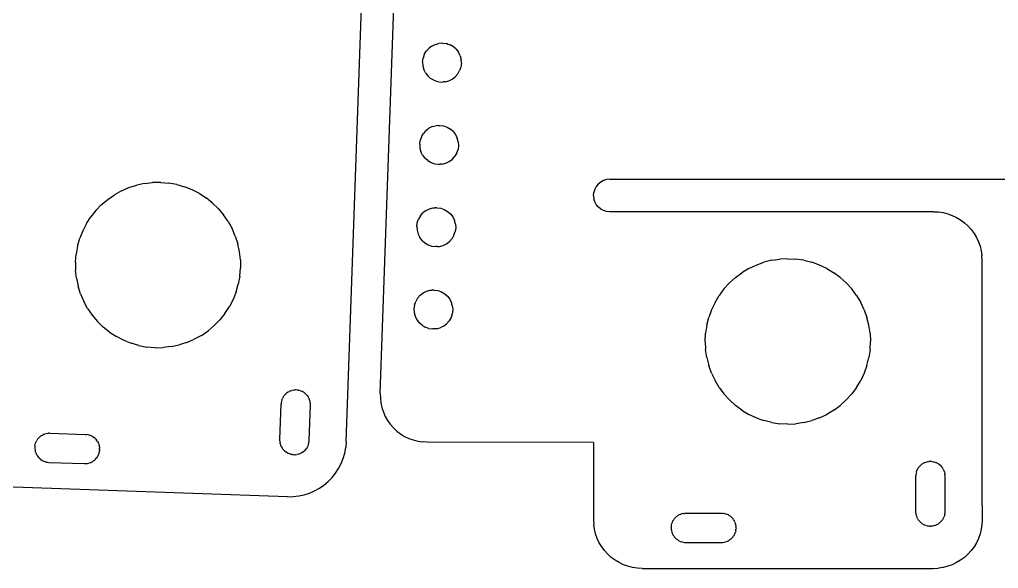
# Model space of a CAD drawing. Extents: x -47 to 67, y -53 to 53.
# Drawn here: x -19.69 to 10.52, y 0.69 to 17.61 of the extents above; entities that cross this region are included whole.
import ezdxf

# ---------------------------------------------------------------- set-up
doc = ezdxf.new("R2010")
doc.units = 0

msp = doc.modelspace()

# ---------------------------------------------------------------- linework, layer by layer
for p, q in [((-9.609, 4.588, 0.022), (-8.56, 34.627, 0.011)), ((-8.556, 6.085, 0.019), (-7.561, 34.592, 0.01)), ((-7.199, 16.538, 0.014), (-7.14, 16.64, 0.014)), ((-7.14, 16.64, 0.014), (-7.062, 16.728, 0.014)), ((-6.968, 16.799, 0.014), (-7.062, 16.728, 0.014)), ((-6.968, 16.799, 0.014), (-6.863, 16.851, 0.014)), ((-6.863, 16.851, 0.014), (-6.749, 16.881, 0.013)), ((-6.632, 16.889, 0.013), (-6.749, 16.881, 0.013)), ((-6.632, 16.889, 0.013), (-6.515, 16.873, 0.013)), ((-6.478, 16.86, 0.013), (-6.515, 16.873, 0.013)), ((-6.478, 16.86, 0.013), (-6.458, 16.854, 0.013)), ((-6.458, 16.854, 0.013), (-6.404, 16.835, 0.013)), ((-6.302, 16.776, 0.013), (-6.404, 16.835, 0.013)), ((-6.214, 16.698, 0.013), (-6.302, 16.776, 0.013)), ((-6.214, 16.698, 0.013), (-6.143, 16.605, 0.013)), ((-7.252, 16.31, 0.014), (-7.237, 16.427, 0.014)), ((-7.199, 16.538, 0.014), (-7.237, 16.427, 0.014)), ((-6.091, 16.499, 0.012), (-6.143, 16.605, 0.013)), ((-6.091, 16.499, 0.012), (-6.061, 16.386, 0.012)), ((-6.053, 16.268, 0.012), (-6.061, 16.386, 0.012)), ((-7.252, 16.31, 0.014), (-7.245, 16.193, 0.014)), ((-7.245, 16.193, 0.014), (-7.215, 16.079, 0.014)), ((-7.163, 15.973, 0.014), (-7.215, 16.079, 0.014)), ((-6.166, 15.939, 0.013), (-6.107, 16.04, 0.013)), ((-6.069, 16.152, 0.013), (-6.107, 16.04, 0.013)), ((-6.053, 16.268, 0.012), (-6.069, 16.152, 0.013)), ((-7.163, 15.973, 0.014), (-7.092, 15.88, 0.014)), ((-7.092, 15.88, 0.014), (-7.003, 15.802, 0.014)), ((-6.902, 15.743, 0.014), (-7.003, 15.802, 0.014)), ((-6.902, 15.743, 0.014), (-6.79, 15.705, 0.014)), ((-6.556, 15.697, 0.014), (-6.443, 15.727, 0.013)), ((-6.443, 15.727, 0.013), (-6.337, 15.779, 0.013)), ((-6.337, 15.779, 0.013), (-6.244, 15.85, 0.013)), ((-6.244, 15.85, 0.013), (-6.166, 15.939, 0.013)), ((-6.79, 15.705, 0.014), (-6.674, 15.689, 0.014)), ((-6.674, 15.689, 0.014), (-6.617, 15.693, 0.014)), ((-6.556, 15.697, 0.014), (-6.617, 15.693, 0.014)), ((-7.151, 14.189, 0.015), (-7.057, 14.261, 0.015)), ((-6.952, 14.313, 0.015), (-7.057, 14.261, 0.015)), ((-6.952, 14.313, 0.015), (-6.838, 14.343, 0.014)), ((-6.777, 14.347, 0.014), (-6.838, 14.343, 0.014)), ((-6.777, 14.347, 0.014), (-6.72, 14.35, 0.014)), ((-6.72, 14.35, 0.014), (-6.604, 14.335, 0.014)), ((-6.604, 14.335, 0.014), (-6.493, 14.297, 0.014)), ((-6.493, 14.297, 0.014), (-6.391, 14.238, 0.014)), ((-6.303, 14.16, 0.014), (-6.391, 14.238, 0.014)), ((-7.287, 13.999, 0.015), (-7.325, 13.888, 0.015)), ((-7.287, 13.999, 0.015), (-7.228, 14.101, 0.015)), ((-7.151, 14.189, 0.015), (-7.228, 14.101, 0.015)), ((-6.303, 14.16, 0.014), (-6.231, 14.066, 0.013)), ((-6.231, 14.066, 0.013), (-6.179, 13.961, 0.013)), ((-6.149, 13.847, 0.013), (-6.179, 13.961, 0.013)), ((-7.341, 13.772, 0.015), (-7.325, 13.888, 0.015)), ((-7.341, 13.772, 0.015), (-7.334, 13.654, 0.015)), ((-7.334, 13.654, 0.015), (-7.303, 13.541, 0.015)), ((-6.195, 13.502, 0.014), (-6.157, 13.613, 0.013)), ((-6.142, 13.73, 0.013), (-6.157, 13.613, 0.013)), ((-6.149, 13.847, 0.013), (-6.142, 13.73, 0.013)), ((-7.252, 13.435, 0.015), (-7.303, 13.541, 0.015)), ((-7.252, 13.435, 0.015), (-7.18, 13.341, 0.015)), ((-7.092, 13.264, 0.015), (-7.18, 13.341, 0.015)), ((-6.426, 13.24, 0.014), (-6.332, 13.312, 0.014)), ((-6.332, 13.312, 0.014), (-6.254, 13.4, 0.014)), ((-6.195, 13.502, 0.014), (-6.254, 13.4, 0.014)), ((-7.092, 13.264, 0.015), (-6.99, 13.205, 0.015)), ((-6.99, 13.205, 0.015), (-6.879, 13.167, 0.015)), ((-6.879, 13.167, 0.015), (-6.762, 13.151, 0.015)), ((-6.762, 13.151, 0.015), (-6.706, 13.155, 0.014)), ((-6.645, 13.158, 0.014), (-6.706, 13.155, 0.014)), ((-6.645, 13.158, 0.014), (-6.531, 13.189, 0.014)), ((-6.531, 13.189, 0.014), (-6.426, 13.24, 0.014)), ((-16.545, 12.334, 0.031), (-16.315, 12.433, 0.03)), ((-16.315, 12.433, 0.03), (-16.077, 12.509, 0.03)), ((-15.832, 12.562, 0.029), (-16.077, 12.509, 0.03)), ((-15.832, 12.562, 0.029), (-15.584, 12.59, 0.029)), ((-15.333, 12.593, 0.029), (-15.584, 12.59, 0.029)), ((-15.333, 12.593, 0.029), (-15.084, 12.572, 0.028)), ((-14.838, 12.527, 0.028), (-15.084, 12.572, 0.028)), ((-14.838, 12.527, 0.028), (-14.597, 12.458, 0.027)), ((-14.365, 12.365, 0.027), (-14.597, 12.458, 0.027)), ((-1.891, 12.467, 0.006), (-1.937, 12.38, 0.006)), ((-1.829, 12.542, 0.006), (-1.891, 12.467, 0.006)), ((-1.753, 12.605, 0.006), (-1.829, 12.542, 0.006)), ((-1.667, 12.651, 0.006), (-1.753, 12.605, 0.006)), ((-1.573, 12.679, 0.006), (-1.667, 12.651, 0.006)), ((-1.475, 12.689, 0.006), (-1.573, 12.679, 0.006)), ((-1.475, 12.689, 0.006), (16.931, 12.689, -0.024)), ((-16.97, 12.071, 0.031), (-16.764, 12.213, 0.031)), ((-16.545, 12.334, 0.031), (-16.764, 12.213, 0.031)), ((-14.143, 12.25, 0.027), (-14.365, 12.365, 0.027)), ((-14.143, 12.25, 0.027), (-13.932, 12.114, 0.026)), ((-13.737, 11.958, 0.026), (-13.932, 12.114, 0.026)), ((-1.975, 12.189, 0.006), (-1.966, 12.286, 0.006)), ((-1.975, 12.189, 0.006), (-1.966, 12.091, 0.006)), ((-1.937, 12.38, 0.006), (-1.966, 12.286, 0.006)), ((-1.937, 11.998, 0.006), (-1.966, 12.091, 0.006)), ((-17.336, 11.73, 0.032), (-17.161, 11.91, 0.032)), ((-17.161, 11.91, 0.032), (-16.97, 12.071, 0.031)), ((-13.557, 11.784, 0.026), (-13.737, 11.958, 0.026)), ((-7.04, 11.774, 0.015), (-6.926, 11.804, 0.015)), ((-6.926, 11.804, 0.015), (-6.866, 11.808, 0.015)), ((-6.809, 11.812, 0.015), (-6.866, 11.808, 0.015)), ((-6.809, 11.812, 0.015), (-6.693, 11.796, 0.015)), ((-6.693, 11.796, 0.015), (-6.581, 11.758, 0.015)), ((-1.891, 11.911, 0.006), (-1.937, 11.998, 0.006)), ((-1.829, 11.835, 0.006), (-1.891, 11.911, 0.006)), ((-1.753, 11.773, 0.006), (-1.829, 11.835, 0.006)), ((-17.628, 11.325, 0.033), (-17.492, 11.535, 0.032)), ((-17.336, 11.73, 0.032), (-17.492, 11.535, 0.032)), ((-13.557, 11.784, 0.026), (-13.396, 11.593, 0.026)), ((-13.254, 11.387, 0.026), (-13.396, 11.593, 0.026)), ((-7.317, 11.563, 0.016), (-7.376, 11.461, 0.016)), ((-7.317, 11.563, 0.016), (-7.239, 11.651, 0.016)), ((-7.146, 11.722, 0.016), (-7.239, 11.651, 0.016)), ((-7.146, 11.722, 0.016), (-7.04, 11.774, 0.015)), ((-6.581, 11.758, 0.015), (-6.479, 11.699, 0.014)), ((-6.479, 11.699, 0.014), (-6.391, 11.621, 0.014)), ((-6.391, 11.621, 0.014), (-6.32, 11.528, 0.014)), ((-6.32, 11.528, 0.014), (-6.268, 11.422, 0.014)), ((-1.667, 11.727, 0.006), (-1.753, 11.773, 0.006)), ((-1.573, 11.699, 0.006), (-1.667, 11.727, 0.006)), ((-1.475, 11.689, 0.006), (-1.573, 11.699, 0.006)), ((8.525, 11.689, -0.011), (-1.475, 11.689, 0.006)), ((8.525, 11.689, -0.011), (8.672, 11.682, -0.011)), ((8.672, 11.682, -0.011), (8.817, 11.66, -0.011)), ((8.817, 11.66, -0.011), (8.96, 11.624, -0.011)), ((8.96, 11.624, -0.011), (9.099, 11.575, -0.012)), ((9.099, 11.575, -0.012), (9.232, 11.512, -0.012)), ((9.232, 11.512, -0.012), (9.358, 11.436, -0.012)), ((-17.628, 11.325, 0.033), (-17.743, 11.102, 0.033)), ((-13.254, 11.387, 0.026), (-13.133, 11.168, 0.025)), ((-7.43, 11.233, 0.016), (-7.414, 11.35, 0.016)), ((-7.43, 11.233, 0.016), (-7.422, 11.116, 0.016)), ((-7.414, 11.35, 0.016), (-7.376, 11.461, 0.016)), ((-6.238, 11.309, 0.014), (-6.268, 11.422, 0.014)), ((-6.23, 11.191, 0.014), (-6.246, 11.075, 0.014)), ((-6.238, 11.309, 0.014), (-6.23, 11.191, 0.014)), ((9.358, 11.436, -0.012), (9.476, 11.348, -0.012)), ((9.476, 11.348, -0.012), (9.585, 11.25, -0.012)), ((9.585, 11.25, -0.012), (9.684, 11.14, -0.012)), ((-17.743, 11.102, 0.033), (-17.835, 10.87, 0.033)), ((-13.034, 10.938, 0.025), (-13.133, 11.168, 0.025)), ((-13.034, 10.938, 0.025), (-12.958, 10.699, 0.025)), ((-7.422, 11.116, 0.016), (-7.392, 11.002, 0.016)), ((-7.392, 11.002, 0.016), (-7.34, 10.896, 0.016)), ((-7.269, 10.803, 0.016), (-7.34, 10.896, 0.016)), ((-6.284, 10.963, 0.014), (-6.343, 10.862, 0.015)), ((-6.284, 10.963, 0.014), (-6.246, 11.075, 0.014)), ((9.684, 11.14, -0.012), (9.772, 11.022, -0.012)), ((9.772, 11.022, -0.012), (9.847, 10.896, -0.013)), ((9.847, 10.896, -0.013), (9.91, 10.763, -0.013)), ((-17.904, 10.629, 0.033), (-17.95, 10.383, 0.033)), ((-17.904, 10.629, 0.033), (-17.835, 10.87, 0.033)), ((-12.905, 10.455, 0.025), (-12.958, 10.699, 0.025)), ((-7.269, 10.803, 0.016), (-7.181, 10.725, 0.016)), ((-7.181, 10.725, 0.016), (-7.079, 10.666, 0.016)), ((-7.079, 10.666, 0.016), (-6.968, 10.628, 0.016)), ((-6.968, 10.628, 0.016), (-6.851, 10.613, 0.015)), ((-6.794, 10.616, 0.015), (-6.851, 10.613, 0.015)), ((-6.794, 10.616, 0.015), (-6.734, 10.62, 0.015)), ((-6.734, 10.62, 0.015), (-6.62, 10.65, 0.015)), ((-6.62, 10.65, 0.015), (-6.514, 10.702, 0.015)), ((-6.514, 10.702, 0.015), (-6.421, 10.773, 0.015)), ((-6.421, 10.773, 0.015), (-6.343, 10.862, 0.015)), ((9.91, 10.763, -0.013), (9.96, 10.624, -0.013)), ((9.96, 10.624, -0.013), (9.996, 10.482, -0.013)), ((-17.971, 10.134, 0.034), (-17.95, 10.383, 0.033)), ((-12.877, 10.206, 0.025), (-12.905, 10.455, 0.025)), ((9.996, 10.482, -0.013), (10.017, 10.336, -0.013)), ((10.025, 10.189, -0.013), (10.017, 10.336, -0.013)), ((-17.971, 10.134, 0.034), (-17.967, 9.883, 0.034)), ((-12.877, 10.206, 0.025), (-12.874, 9.956, 0.025)), ((2.822, 9.938, 0), (3.049, 10.045, 0)), ((3.049, 10.045, 0), (3.284, 10.129, -0.001)), ((3.527, 10.19, -0.001), (3.284, 10.129, -0.001)), ((3.527, 10.19, -0.001), (3.775, 10.227, -0.002)), ((4.025, 10.239, -0.002), (3.775, 10.227, -0.002)), ((4.025, 10.239, -0.002), (4.274, 10.227, -0.003)), ((4.522, 10.19, -0.003), (4.274, 10.227, -0.003)), ((4.522, 10.19, -0.003), (4.765, 10.129, -0.003)), ((5, 10.045, -0.004), (4.765, 10.129, -0.003)), ((5.227, 9.938, -0.004), (5, 10.045, -0.004)), ((10.025, 2.627, -0.01), (10.025, 10.189, -0.013)), ((-17.939, 9.635, 0.034), (-17.967, 9.883, 0.034)), ((-12.895, 9.706, 0.025), (-12.94, 9.46, 0.026)), ((-12.895, 9.706, 0.025), (-12.874, 9.956, 0.025)), ((2.407, 9.66, 0.001), (2.608, 9.809, 0)), ((2.822, 9.938, 0), (2.608, 9.809, 0)), ((5.227, 9.938, -0.004), (5.441, 9.809, -0.004)), ((5.642, 9.66, -0.005), (5.441, 9.809, -0.004)), ((-17.939, 9.635, 0.034), (-17.887, 9.39, 0.034)), ((-17.811, 9.152, 0.034), (-17.887, 9.39, 0.034)), ((-13.009, 9.22, 0.026), (-12.94, 9.46, 0.026)), ((2.053, 9.307, 0.001), (2.221, 9.492, 0.001)), ((2.221, 9.492, 0.001), (2.407, 9.66, 0.001)), ((5.828, 9.492, -0.005), (5.642, 9.66, -0.005)), ((5.828, 9.492, -0.005), (5.996, 9.307, -0.005)), ((-17.811, 9.152, 0.034), (-17.712, 8.922, 0.033)), ((-13.009, 9.22, 0.026), (-13.102, 8.987, 0.026)), ((-7.328, 9.113, 0.017), (-7.406, 9.024, 0.017)), ((-7.328, 9.113, 0.017), (-7.234, 9.184, 0.016)), ((-7.234, 9.184, 0.016), (-7.129, 9.236, 0.016)), ((-7.129, 9.236, 0.016), (-7.015, 9.266, 0.016)), ((-7.015, 9.266, 0.016), (-6.955, 9.27, 0.016)), ((-6.898, 9.273, 0.016), (-6.955, 9.27, 0.016)), ((-6.898, 9.273, 0.016), (-6.781, 9.258, 0.016)), ((-6.781, 9.258, 0.016), (-6.67, 9.22, 0.016)), ((-6.67, 9.22, 0.016), (-6.568, 9.161, 0.015)), ((-6.568, 9.161, 0.015), (-6.48, 9.083, 0.015)), ((-6.48, 9.083, 0.015), (-6.408, 8.989, 0.015)), ((1.776, 8.891, 0.002), (1.904, 9.106, 0.002)), ((2.053, 9.307, 0.001), (1.904, 9.106, 0.002)), ((6.145, 9.106, -0.005), (5.996, 9.307, -0.005)), ((6.145, 9.106, -0.005), (6.273, 8.891, -0.005)), ((-17.591, 8.703, 0.033), (-17.712, 8.922, 0.033)), ((-13.353, 8.555, 0.027), (-13.217, 8.765, 0.026)), ((-13.102, 8.987, 0.026), (-13.217, 8.765, 0.026)), ((-7.503, 8.811, 0.017), (-7.518, 8.695, 0.017)), ((-7.503, 8.811, 0.017), (-7.465, 8.923, 0.017)), ((-7.406, 9.024, 0.017), (-7.465, 8.923, 0.017)), ((-6.408, 8.989, 0.015), (-6.357, 8.884, 0.015)), ((-6.326, 8.77, 0.015), (-6.357, 8.884, 0.015)), ((-6.326, 8.77, 0.015), (-6.319, 8.653, 0.015)), ((1.776, 8.891, 0.002), (1.669, 8.665, 0.002)), ((6.38, 8.665, -0.006), (6.273, 8.891, -0.005)), ((-17.591, 8.703, 0.033), (-17.449, 8.497, 0.033)), ((-17.449, 8.497, 0.033), (-17.287, 8.306, 0.033)), ((-13.353, 8.555, 0.027), (-13.509, 8.359, 0.027)), ((-7.518, 8.695, 0.017), (-7.511, 8.577, 0.017)), ((-7.511, 8.577, 0.017), (-7.481, 8.464, 0.017)), ((-7.481, 8.464, 0.017), (-7.429, 8.358, 0.017)), ((-6.335, 8.536, 0.015), (-6.373, 8.425, 0.015)), ((-6.319, 8.653, 0.015), (-6.335, 8.536, 0.015)), ((1.669, 8.665, 0.002), (1.584, 8.429, 0.002)), ((6.38, 8.665, -0.006), (6.465, 8.429, -0.006)), ((-17.287, 8.306, 0.033), (-17.108, 8.131, 0.033)), ((-13.874, 8.018, 0.028), (-13.683, 8.18, 0.027)), ((-13.683, 8.18, 0.027), (-13.509, 8.359, 0.027)), ((-7.429, 8.358, 0.017), (-7.357, 8.265, 0.017)), ((-7.269, 8.187, 0.017), (-7.357, 8.265, 0.017)), ((-7.269, 8.187, 0.017), (-7.168, 8.128, 0.017)), ((-6.603, 8.164, 0.016), (-6.709, 8.112, 0.016)), ((-6.603, 8.164, 0.016), (-6.509, 8.235, 0.016)), ((-6.432, 8.323, 0.015), (-6.509, 8.235, 0.016)), ((-6.373, 8.425, 0.015), (-6.432, 8.323, 0.015)), ((1.524, 8.186, 0.002), (1.487, 7.939, 0.003)), ((1.524, 8.186, 0.002), (1.584, 8.429, 0.002)), ((6.526, 8.186, -0.006), (6.465, 8.429, -0.006)), ((6.562, 7.939, -0.006), (6.526, 8.186, -0.006)), ((-16.912, 7.975, 0.032), (-17.108, 8.131, 0.033)), ((-16.912, 7.975, 0.032), (-16.702, 7.839, 0.032)), ((-14.08, 7.876, 0.028), (-14.299, 7.755, 0.028)), ((-14.08, 7.876, 0.028), (-13.874, 8.018, 0.028)), ((-7.056, 8.09, 0.016), (-7.168, 8.128, 0.017)), ((-7.056, 8.09, 0.016), (-6.94, 8.074, 0.016)), ((-6.822, 8.082, 0.016), (-6.94, 8.074, 0.016)), ((-6.822, 8.082, 0.016), (-6.709, 8.112, 0.016)), ((1.475, 7.689, 0.003), (1.487, 7.939, 0.003)), ((6.562, 7.939, -0.006), (6.575, 7.689, -0.006)), ((-16.48, 7.724, 0.032), (-16.702, 7.839, 0.032)), ((-16.398, 7.692, 0.032), (-16.48, 7.724, 0.032)), ((-16.398, 7.692, 0.032), (-16.247, 7.632, 0.031)), ((-16.007, 7.563, 0.031), (-16.247, 7.632, 0.031)), ((-16.007, 7.563, 0.031), (-15.761, 7.517, 0.031)), ((-15.012, 7.528, 0.03), (-14.768, 7.58, 0.029)), ((-14.529, 7.656, 0.029), (-14.768, 7.58, 0.029)), ((-14.529, 7.656, 0.029), (-14.299, 7.755, 0.028)), ((1.475, 7.689, 0.003), (1.487, 7.439, 0.003)), ((6.562, 7.439, -0.005), (6.575, 7.689, -0.006)), ((-15.511, 7.496, 0.03), (-15.761, 7.517, 0.031)), ((-15.511, 7.496, 0.03), (-15.261, 7.5, 0.03)), ((-15.012, 7.528, 0.03), (-15.261, 7.5, 0.03)), ((1.524, 7.191, 0.003), (1.487, 7.439, 0.003)), ((6.562, 7.439, -0.005), (6.526, 7.191, -0.005)), ((1.524, 7.191, 0.003), (1.584, 6.949, 0.003)), ((6.465, 6.949, -0.005), (6.526, 7.191, -0.005)), ((1.669, 6.713, 0.003), (1.584, 6.949, 0.003)), ((1.669, 6.713, 0.003), (1.776, 6.487, 0.003)), ((6.38, 6.713, -0.005), (6.273, 6.487, -0.005)), ((6.465, 6.949, -0.005), (6.38, 6.713, -0.005)), ((1.904, 6.272, 0.002), (1.776, 6.487, 0.003)), ((6.145, 6.272, -0.004), (6.273, 6.487, -0.005)), ((-11.508, 6.041, 0.024), (-11.488, 6.062, 0.024)), ((-11.488, 6.062, 0.024), (-11.477, 6.073, 0.024)), ((-11.443, 6.101, 0.024), (-11.477, 6.073, 0.024)), ((-11.407, 6.126, 0.024), (-11.443, 6.101, 0.024)), ((-11.407, 6.126, 0.024), (-11.368, 6.148, 0.024)), ((-11.327, 6.165, 0.024), (-11.368, 6.148, 0.024)), ((-11.327, 6.165, 0.024), (-11.285, 6.179, 0.024)), ((-11.242, 6.188, 0.024), (-11.285, 6.179, 0.024)), ((-11.242, 6.188, 0.024), (-11.198, 6.193, 0.024)), ((-11.154, 6.193, 0.024), (-11.198, 6.193, 0.024)), ((-11.11, 6.19, 0.024), (-11.154, 6.193, 0.024)), ((-11.11, 6.19, 0.024), (-11.067, 6.182, 0.023)), ((-11.024, 6.169, 0.023), (-11.067, 6.182, 0.023)), ((-11.024, 6.169, 0.023), (-10.983, 6.153, 0.023)), ((-10.944, 6.133, 0.023), (-10.983, 6.153, 0.023)), ((-10.907, 6.109, 0.023), (-10.944, 6.133, 0.023)), ((-10.907, 6.109, 0.023), (-10.872, 6.081, 0.023)), ((-10.841, 6.051, 0.023), (-10.872, 6.081, 0.023)), ((-10.841, 6.051, 0.023), (-10.812, 6.017, 0.023)), ((-8.556, 6.085, 0.019), (-8.554, 5.938, 0.019)), ((1.904, 6.272, 0.002), (2.053, 6.071, 0.002)), ((2.053, 6.071, 0.002), (2.221, 5.886, 0.002)), ((5.828, 5.886, -0.004), (5.996, 6.071, -0.004)), ((6.145, 6.272, -0.004), (5.996, 6.071, -0.004)), ((-11.658, 4.66, 0.025), (-11.62, 5.759, 0.024)), ((-11.616, 5.803, 0.024), (-11.62, 5.759, 0.024)), ((-11.608, 5.847, 0.024), (-11.616, 5.803, 0.024)), ((-11.596, 5.889, 0.024), (-11.608, 5.847, 0.024)), ((-11.596, 5.889, 0.024), (-11.579, 5.93, 0.024)), ((-11.559, 5.97, 0.024), (-11.579, 5.93, 0.024)), ((-11.559, 5.97, 0.024), (-11.535, 6.007, 0.024)), ((-11.508, 6.041, 0.024), (-11.535, 6.007, 0.024)), ((-10.812, 6.017, 0.023), (-10.787, 5.98, 0.023)), ((-10.766, 5.942, 0.023), (-10.787, 5.98, 0.023)), ((-10.766, 5.942, 0.023), (-10.748, 5.901, 0.023)), ((-10.735, 5.859, 0.023), (-10.748, 5.901, 0.023)), ((-10.735, 5.859, 0.023), (-10.726, 5.816, 0.023)), ((-10.721, 5.772, 0.023), (-10.726, 5.816, 0.023)), ((-10.721, 5.772, 0.023), (-10.72, 5.728, 0.023)), ((-8.554, 5.938, 0.019), (-8.538, 5.793, 0.019)), ((-8.538, 5.793, 0.019), (-8.507, 5.65, 0.019)), ((2.221, 5.886, 0.002), (2.407, 5.718, 0.002)), ((5.642, 5.718, -0.003), (5.828, 5.886, -0.004)), ((-10.72, 5.728, 0.023), (-10.758, 4.629, 0.023)), ((-8.507, 5.65, 0.019), (-8.462, 5.511, 0.019)), ((-8.462, 5.511, 0.019), (-8.404, 5.378, 0.019)), ((2.608, 5.569, 0.001), (2.407, 5.718, 0.002)), ((2.608, 5.569, 0.001), (2.822, 5.44, 0.001)), ((3.049, 5.333, 0.001), (2.822, 5.44, 0.001)), ((5, 5.333, -0.002), (5.227, 5.44, -0.003)), ((5.441, 5.569, -0.003), (5.227, 5.44, -0.003)), ((5.441, 5.569, -0.003), (5.642, 5.718, -0.003)), ((-8.404, 5.378, 0.019), (-8.333, 5.252, 0.019)), ((-8.333, 5.252, 0.019), (-8.249, 5.134, 0.019)), ((3.132, 5.303, 0.001), (3.049, 5.333, 0.001)), ((3.132, 5.303, 0.001), (3.284, 5.249, 0)), ((3.527, 5.188, 0), (3.284, 5.249, 0)), ((3.527, 5.188, 0), (3.775, 5.151, 0)), ((4.025, 5.139, -0.001), (3.775, 5.151, 0)), ((4.025, 5.139, -0.001), (4.274, 5.151, -0.001)), ((4.522, 5.188, -0.002), (4.274, 5.151, -0.001)), ((4.522, 5.188, -0.002), (4.765, 5.249, -0.002)), ((5, 5.333, -0.002), (4.765, 5.249, -0.002)), ((-18.929, 4.83, 0.037), (-18.887, 4.843, 0.037)), ((-18.843, 4.852, 0.036), (-18.887, 4.843, 0.037)), ((-18.843, 4.852, 0.036), (-18.8, 4.857, 0.036)), ((-18.755, 4.858, 0.036), (-18.8, 4.857, 0.036)), ((-18.755, 4.858, 0.036), (-17.656, 4.819, 0.035)), ((-8.249, 5.134, 0.019), (-8.154, 5.024, 0.019)), ((-8.154, 5.024, 0.019), (-8.048, 4.926, 0.019)), ((-8.048, 4.926, 0.019), (-7.933, 4.838, 0.019)), ((-7.933, 4.838, 0.019), (-7.81, 4.762, 0.019)), ((-19.209, 4.511, 0.037), (-19.197, 4.554, 0.037)), ((-19.197, 4.554, 0.037), (-19.181, 4.595, 0.037)), ((-19.181, 4.595, 0.037), (-19.16, 4.634, 0.037)), ((-19.136, 4.671, 0.037), (-19.16, 4.634, 0.037)), ((-19.136, 4.671, 0.037), (-19.109, 4.706, 0.037)), ((-19.109, 4.706, 0.037), (-19.078, 4.737, 0.037)), ((-19.078, 4.737, 0.037), (-19.044, 4.766, 0.037)), ((-19.008, 4.791, 0.037), (-19.044, 4.766, 0.037)), ((-19.008, 4.791, 0.037), (-18.969, 4.812, 0.037)), ((-18.929, 4.83, 0.037), (-18.969, 4.812, 0.037)), ((-17.656, 4.819, 0.035), (-17.612, 4.816, 0.034)), ((-17.569, 4.808, 0.034), (-17.612, 4.816, 0.034)), ((-17.569, 4.808, 0.034), (-17.526, 4.796, 0.034)), ((-17.485, 4.779, 0.034), (-17.526, 4.796, 0.034)), ((-17.446, 4.759, 0.034), (-17.485, 4.779, 0.034)), ((-17.446, 4.759, 0.034), (-17.409, 4.735, 0.034)), ((-17.374, 4.707, 0.034), (-17.409, 4.735, 0.034)), ((-17.374, 4.707, 0.034), (-17.343, 4.677, 0.034)), ((-17.343, 4.677, 0.034), (-17.314, 4.643, 0.034)), ((-17.289, 4.607, 0.034), (-17.314, 4.643, 0.034)), ((-17.289, 4.607, 0.034), (-17.268, 4.568, 0.034)), ((-17.25, 4.527, 0.034), (-17.268, 4.568, 0.034)), ((-11.657, 4.616, 0.025), (-11.658, 4.66, 0.025)), ((-11.657, 4.616, 0.025), (-11.652, 4.572, 0.025)), ((-11.643, 4.529, 0.025), (-11.652, 4.572, 0.025)), ((-10.77, 4.541, 0.023), (-10.782, 4.499, 0.023)), ((-10.77, 4.541, 0.023), (-10.762, 4.585, 0.023)), ((-10.758, 4.629, 0.023), (-10.762, 4.585, 0.023)), ((-9.609, 4.588, 0.022), (-9.624, 4.417, 0.022)), ((-7.81, 4.762, 0.019), (-7.679, 4.699, 0.018)), ((-7.679, 4.699, 0.018), (-7.542, 4.649, 0.018)), ((-7.542, 4.649, 0.018), (-7.4, 4.613, 0.018)), ((-7.4, 4.613, 0.018), (-7.255, 4.591, 0.018)), ((-7.109, 4.584, 0.018), (-7.255, 4.591, 0.018)), ((-1.975, 4.576, 0.009), (-7.109, 4.584, 0.018)), ((-1.975, 4.576, 0.009), (-1.975, 2.189, 0.01)), ((-19.217, 4.468, 0.037), (-19.221, 4.424, 0.037)), ((-19.221, 4.424, 0.037), (-19.22, 4.38, 0.037)), ((-19.22, 4.38, 0.037), (-19.215, 4.336, 0.037)), ((-19.217, 4.468, 0.037), (-19.209, 4.511, 0.037)), ((-19.215, 4.336, 0.037), (-19.206, 4.293, 0.037)), ((-19.206, 4.293, 0.037), (-19.175, 4.21, 0.037)), ((-17.25, 4.527, 0.034), (-17.237, 4.485, 0.034)), ((-17.234, 4.267, 0.034), (-17.246, 4.224, 0.034)), ((-17.228, 4.442, 0.034), (-17.237, 4.485, 0.034)), ((-17.234, 4.267, 0.034), (-17.226, 4.31, 0.034)), ((-17.228, 4.442, 0.034), (-17.223, 4.398, 0.034)), ((-17.222, 4.354, 0.034), (-17.226, 4.31, 0.034)), ((-17.222, 4.354, 0.034), (-17.223, 4.398, 0.034)), ((-11.643, 4.529, 0.025), (-11.63, 4.487, 0.025)), ((-11.612, 4.446, 0.025), (-11.63, 4.487, 0.025)), ((-11.612, 4.446, 0.025), (-11.591, 4.408, 0.025)), ((-11.566, 4.371, 0.025), (-11.591, 4.408, 0.025)), ((-11.566, 4.371, 0.025), (-11.537, 4.337, 0.025)), ((-11.506, 4.307, 0.025), (-11.537, 4.337, 0.025)), ((-11.506, 4.307, 0.025), (-11.471, 4.279, 0.025)), ((-11.434, 4.255, 0.025), (-11.471, 4.279, 0.025)), ((-11.434, 4.255, 0.025), (-11.395, 4.235, 0.025)), ((-11.354, 4.219, 0.024), (-11.395, 4.235, 0.025)), ((-11.01, 4.24, 0.024), (-11.051, 4.223, 0.024)), ((-11.01, 4.24, 0.024), (-10.971, 4.262, 0.024)), ((-10.935, 4.287, 0.024), (-10.971, 4.262, 0.024)), ((-10.935, 4.287, 0.024), (-10.871, 4.347, 0.024)), ((-10.871, 4.347, 0.024), (-10.843, 4.381, 0.024)), ((-10.819, 4.419, 0.024), (-10.843, 4.381, 0.024)), ((-10.819, 4.419, 0.024), (-10.799, 4.458, 0.024)), ((-10.782, 4.499, 0.023), (-10.799, 4.458, 0.024)), ((-9.702, 4.083, 0.022), (-9.655, 4.248, 0.022)), ((-9.655, 4.248, 0.022), (-9.624, 4.417, 0.022)), ((-19.154, 4.171, 0.037), (-19.175, 4.21, 0.037)), ((-19.154, 4.171, 0.037), (-19.129, 4.135, 0.037)), ((-19.129, 4.135, 0.037), (-19.1, 4.101, 0.037)), ((-19.1, 4.101, 0.037), (-19.069, 4.07, 0.037)), ((-19.034, 4.043, 0.037), (-19.069, 4.07, 0.037)), ((-19.034, 4.043, 0.037), (-18.997, 4.019, 0.037)), ((-18.958, 3.999, 0.037), (-18.997, 4.019, 0.037)), ((-18.958, 3.999, 0.037), (-18.917, 3.982, 0.037)), ((-18.874, 3.97, 0.037), (-18.917, 3.982, 0.037)), ((-18.874, 3.97, 0.037), (-18.831, 3.962, 0.037)), ((-18.831, 3.962, 0.037), (-18.787, 3.958, 0.037)), ((-18.787, 3.958, 0.037), (-17.687, 3.92, 0.035)), ((-17.599, 3.926, 0.035), (-17.556, 3.935, 0.035)), ((-17.514, 3.948, 0.035), (-17.556, 3.935, 0.035)), ((-17.514, 3.948, 0.035), (-17.474, 3.966, 0.034)), ((-17.474, 3.966, 0.034), (-17.435, 3.987, 0.034)), ((-17.399, 4.012, 0.034), (-17.435, 3.987, 0.034)), ((-17.399, 4.012, 0.034), (-17.365, 4.041, 0.034)), ((-17.334, 4.072, 0.034), (-17.365, 4.041, 0.034)), ((-17.334, 4.072, 0.034), (-17.307, 4.107, 0.034)), ((-17.283, 4.144, 0.034), (-17.307, 4.107, 0.034)), ((-17.262, 4.183, 0.034), (-17.283, 4.144, 0.034)), ((-17.262, 4.183, 0.034), (-17.246, 4.224, 0.034)), ((-11.354, 4.219, 0.024), (-11.311, 4.206, 0.024)), ((-11.268, 4.198, 0.024), (-11.311, 4.206, 0.024)), ((-11.268, 4.198, 0.024), (-11.224, 4.195, 0.024)), ((-11.18, 4.195, 0.024), (-11.224, 4.195, 0.024)), ((-11.18, 4.195, 0.024), (-11.136, 4.2, 0.024)), ((-11.093, 4.209, 0.024), (-11.136, 4.2, 0.024)), ((-11.093, 4.209, 0.024), (-11.051, 4.223, 0.024)), ((-9.766, 3.923, 0.022), (-9.702, 4.083, 0.022)), ((8.175, 3.913, -0.007), (8.212, 3.936, -0.007)), ((8.252, 3.955, -0.007), (8.212, 3.936, -0.007)), ((8.252, 3.955, -0.007), (8.294, 3.97, -0.007)), ((8.337, 3.98, -0.007), (8.294, 3.97, -0.007)), ((8.337, 3.98, -0.007), (8.38, 3.987, -0.007)), ((8.425, 3.989, -0.008), (8.38, 3.987, -0.007)), ((8.469, 3.987, -0.008), (8.425, 3.989, -0.008)), ((8.469, 3.987, -0.008), (8.512, 3.98, -0.008)), ((8.555, 3.97, -0.008), (8.512, 3.98, -0.008)), ((8.555, 3.97, -0.008), (8.597, 3.955, -0.008)), ((8.637, 3.936, -0.008), (8.597, 3.955, -0.008)), ((8.675, 3.913, -0.008), (8.637, 3.936, -0.008)), ((-17.687, 3.92, 0.035), (-17.643, 3.921, 0.035)), ((-17.643, 3.921, 0.035), (-17.599, 3.926, 0.035)), ((-10.045, 3.493, 0.023), (-9.938, 3.627, 0.022)), ((-9.938, 3.627, 0.022), (-9.844, 3.771, 0.022)), ((-9.844, 3.771, 0.022), (-9.766, 3.923, 0.022)), ((7.983, 3.627, -0.007), (7.977, 3.583, -0.007)), ((7.994, 3.67, -0.007), (7.983, 3.627, -0.007)), ((7.994, 3.67, -0.007), (8.009, 3.711, -0.007)), ((8.028, 3.751, -0.007), (8.009, 3.711, -0.007)), ((8.028, 3.751, -0.007), (8.05, 3.789, -0.007)), ((8.077, 3.824, -0.007), (8.05, 3.789, -0.007)), ((8.077, 3.824, -0.007), (8.096, 3.846, -0.007)), ((8.096, 3.846, -0.007), (8.106, 3.857, -0.007)), ((8.139, 3.887, -0.007), (8.106, 3.857, -0.007)), ((8.175, 3.913, -0.007), (8.139, 3.887, -0.007)), ((8.675, 3.913, -0.008), (8.71, 3.887, -0.008)), ((8.743, 3.857, -0.008), (8.71, 3.887, -0.008)), ((8.743, 3.857, -0.008), (8.772, 3.824, -0.008)), ((8.772, 3.824, -0.008), (8.799, 3.789, -0.008)), ((8.821, 3.751, -0.008), (8.799, 3.789, -0.008)), ((8.821, 3.751, -0.008), (8.84, 3.711, -0.008)), ((8.855, 3.67, -0.008), (8.84, 3.711, -0.008)), ((8.855, 3.67, -0.008), (8.866, 3.627, -0.008)), ((8.872, 3.583, -0.008), (8.866, 3.627, -0.008)), ((-10.296, 3.259, 0.023), (-10.164, 3.369, 0.023)), ((-10.164, 3.369, 0.023), (-10.045, 3.493, 0.023)), ((7.977, 3.583, -0.007), (7.975, 3.539, -0.007)), ((7.975, 2.439, -0.006), (7.975, 3.539, -0.007)), ((8.872, 3.583, -0.008), (8.875, 3.539, -0.008)), ((8.875, 3.539, -0.008), (8.875, 2.439, -0.008)), ((-11.418, 2.901, 0.025), (-20.164, 3.206, 0.039)), ((-10.745, 3.01, 0.024), (-10.587, 3.078, 0.024)), ((-10.587, 3.078, 0.024), (-10.437, 3.161, 0.023)), ((-10.437, 3.161, 0.023), (-10.296, 3.259, 0.023)), ((-11.418, 2.901, 0.025), (-11.247, 2.903, 0.025)), ((-11.247, 2.903, 0.025), (-11.076, 2.922, 0.024)), ((-11.076, 2.922, 0.024), (-10.908, 2.958, 0.024)), ((-10.908, 2.958, 0.024), (-10.745, 3.01, 0.024)), ((7.977, 2.395, -0.006), (7.975, 2.439, -0.006)), ((8.875, 2.439, -0.008), (8.872, 2.395, -0.008)), ((10.025, 2.627, -0.01), (10.025, 2.189, -0.01)), ((-1.975, 2.189, 0.01), (-1.968, 2.042, 0.01)), ((0.459, 2.111, 0.006), (0.478, 2.151, 0.006)), ((0.5, 2.189, 0.006), (0.478, 2.151, 0.006)), ((0.5, 2.189, 0.006), (0.527, 2.224, 0.006)), ((0.527, 2.224, 0.006), (0.556, 2.257, 0.006)), ((0.556, 2.257, 0.006), (0.589, 2.287, 0.006)), ((0.625, 2.313, 0.006), (0.589, 2.287, 0.006)), ((0.625, 2.313, 0.006), (0.662, 2.336, 0.006)), ((0.702, 2.355, 0.005), (0.662, 2.336, 0.006)), ((0.702, 2.355, 0.005), (0.744, 2.37, 0.005)), ((0.787, 2.38, 0.005), (0.744, 2.37, 0.005)), ((0.787, 2.38, 0.005), (0.83, 2.387, 0.005)), ((0.875, 2.389, 0.005), (0.83, 2.387, 0.005)), ((0.875, 2.389, 0.005), (1.975, 2.389, 0.003)), ((1.975, 2.389, 0.003), (2.019, 2.387, 0.003)), ((2.062, 2.38, 0.003), (2.019, 2.387, 0.003)), ((2.062, 2.38, 0.003), (2.105, 2.37, 0.003)), ((2.147, 2.355, 0.003), (2.105, 2.37, 0.003)), ((2.187, 2.336, 0.003), (2.147, 2.355, 0.003)), ((2.187, 2.336, 0.003), (2.225, 2.313, 0.003)), ((2.26, 2.287, 0.003), (2.225, 2.313, 0.003)), ((2.26, 2.287, 0.003), (2.293, 2.257, 0.003)), ((2.293, 2.257, 0.003), (2.322, 2.224, 0.003)), ((2.349, 2.189, 0.003), (2.322, 2.224, 0.003)), ((2.349, 2.189, 0.003), (2.371, 2.151, 0.003)), ((2.39, 2.111, 0.003), (2.371, 2.151, 0.003)), ((7.977, 2.395, -0.006), (7.983, 2.351, -0.006)), ((7.994, 2.308, -0.006), (7.983, 2.351, -0.006)), ((7.994, 2.308, -0.006), (8.009, 2.267, -0.006)), ((8.028, 2.227, -0.006), (8.009, 2.267, -0.006)), ((8.028, 2.227, -0.006), (8.05, 2.189, -0.006)), ((8.077, 2.153, -0.006), (8.05, 2.189, -0.006)), ((8.077, 2.153, -0.006), (8.106, 2.121, -0.006)), ((8.139, 2.091, -0.007), (8.106, 2.121, -0.006)), ((8.71, 2.091, -0.007), (8.772, 2.153, -0.008)), ((8.772, 2.153, -0.008), (8.799, 2.189, -0.008)), ((8.821, 2.227, -0.008), (8.799, 2.189, -0.008)), ((8.821, 2.227, -0.008), (8.84, 2.267, -0.008)), ((8.855, 2.308, -0.008), (8.84, 2.267, -0.008)), ((8.866, 2.351, -0.008), (8.855, 2.308, -0.008)), ((8.866, 2.351, -0.008), (8.872, 2.395, -0.008)), ((10.025, 2.189, -0.01), (10.017, 2.042, -0.01)), ((-1.947, 1.896, 0.01), (-1.968, 2.042, 0.01)), ((-1.911, 1.753, 0.01), (-1.947, 1.896, 0.01)), ((0.427, 1.983, 0.006), (0.425, 1.939, 0.006)), ((0.425, 1.939, 0.006), (0.427, 1.895, 0.006)), ((0.427, 1.983, 0.006), (0.433, 2.027, 0.006)), ((0.427, 1.895, 0.006), (0.433, 1.851, 0.006)), ((0.433, 2.027, 0.006), (0.444, 2.07, 0.006)), ((0.433, 1.851, 0.006), (0.444, 1.808, 0.006)), ((0.444, 2.07, 0.006), (0.459, 2.111, 0.006)), ((2.39, 2.111, 0.003), (2.405, 2.07, 0.003)), ((2.416, 2.027, 0.003), (2.405, 2.07, 0.003)), ((2.416, 1.851, 0.003), (2.405, 1.808, 0.003)), ((2.416, 2.027, 0.003), (2.422, 1.983, 0.003)), ((2.416, 1.851, 0.003), (2.422, 1.895, 0.003)), ((2.425, 1.939, 0.003), (2.422, 1.983, 0.003)), ((2.425, 1.939, 0.003), (2.422, 1.895, 0.003)), ((8.139, 2.091, -0.007), (8.175, 2.065, -0.007)), ((8.212, 2.042, -0.007), (8.175, 2.065, -0.007)), ((8.212, 2.042, -0.007), (8.252, 2.023, -0.007)), ((8.294, 2.008, -0.007), (8.252, 2.023, -0.007)), ((8.294, 2.008, -0.007), (8.337, 1.998, -0.007)), ((8.38, 1.991, -0.007), (8.337, 1.998, -0.007)), ((8.38, 1.991, -0.007), (8.425, 1.989, -0.007)), ((8.469, 1.991, -0.007), (8.425, 1.989, -0.007)), ((8.469, 1.991, -0.007), (8.512, 1.998, -0.007)), ((8.555, 2.008, -0.007), (8.512, 1.998, -0.007)), ((8.555, 2.008, -0.007), (8.597, 2.023, -0.007)), ((8.637, 2.042, -0.007), (8.597, 2.023, -0.007)), ((8.637, 2.042, -0.007), (8.675, 2.065, -0.007)), ((8.71, 2.091, -0.007), (8.675, 2.065, -0.007)), ((9.996, 1.896, -0.009), (9.96, 1.753, -0.009)), ((10.017, 2.042, -0.01), (9.996, 1.896, -0.009)), ((-1.861, 1.615, 0.01), (-1.911, 1.753, 0.01)), ((-1.798, 1.482, 0.01), (-1.861, 1.615, 0.01)), ((0.444, 1.808, 0.006), (0.478, 1.727, 0.006)), ((0.5, 1.689, 0.006), (0.478, 1.727, 0.006)), ((0.5, 1.689, 0.006), (0.527, 1.653, 0.006)), ((0.527, 1.653, 0.006), (0.556, 1.621, 0.006)), ((0.556, 1.621, 0.006), (0.589, 1.591, 0.006)), ((0.625, 1.565, 0.006), (0.589, 1.591, 0.006)), ((0.625, 1.565, 0.006), (0.662, 1.542, 0.006)), ((0.702, 1.523, 0.006), (0.662, 1.542, 0.006)), ((0.702, 1.523, 0.006), (0.744, 1.508, 0.006)), ((2.147, 1.523, 0.003), (2.105, 1.508, 0.003)), ((2.147, 1.523, 0.003), (2.187, 1.542, 0.003)), ((2.187, 1.542, 0.003), (2.225, 1.565, 0.003)), ((2.26, 1.591, 0.003), (2.225, 1.565, 0.003)), ((2.26, 1.591, 0.003), (2.293, 1.621, 0.003)), ((2.322, 1.653, 0.003), (2.293, 1.621, 0.003)), ((2.322, 1.653, 0.003), (2.349, 1.689, 0.003)), ((2.371, 1.727, 0.003), (2.349, 1.689, 0.003)), ((2.39, 1.767, 0.003), (2.371, 1.727, 0.003)), ((2.39, 1.767, 0.003), (2.405, 1.808, 0.003)), ((9.91, 1.615, -0.009), (9.847, 1.482, -0.009)), ((9.96, 1.753, -0.009), (9.91, 1.615, -0.009)), ((-1.723, 1.356, 0.01), (-1.798, 1.482, 0.01)), ((-1.635, 1.237, 0.01), (-1.723, 1.356, 0.01)), ((-1.536, 1.128, 0.009), (-1.635, 1.237, 0.01)), ((0.787, 1.498, 0.006), (0.744, 1.508, 0.006)), ((0.787, 1.498, 0.006), (0.83, 1.491, 0.005)), ((0.83, 1.491, 0.005), (0.875, 1.489, 0.005)), ((0.875, 1.489, 0.005), (1.975, 1.489, 0.004)), ((1.975, 1.489, 0.004), (2.019, 1.491, 0.004)), ((2.019, 1.491, 0.004), (2.062, 1.498, 0.003)), ((2.062, 1.498, 0.003), (2.105, 1.508, 0.003)), ((9.684, 1.237, -0.009), (9.585, 1.128, -0.009)), ((9.772, 1.356, -0.009), (9.684, 1.237, -0.009)), ((9.847, 1.482, -0.009), (9.772, 1.356, -0.009)), ((-1.427, 1.029, 0.009), (-1.536, 1.128, 0.009)), ((-1.309, 0.942, 0.009), (-1.427, 1.029, 0.009)), ((-1.183, 0.866, 0.009), (-1.309, 0.942, 0.009)), ((9.358, 0.942, -0.008), (9.232, 0.866, -0.008)), ((9.476, 1.029, -0.008), (9.358, 0.942, -0.008)), ((9.585, 1.128, -0.009), (9.476, 1.029, -0.008)), ((-1.049, 0.803, 0.009), (-1.183, 0.866, 0.009)), ((-0.911, 0.754, 0.009), (-1.049, 0.803, 0.009)), ((-0.768, 0.718, 0.008), (-0.911, 0.754, 0.009)), ((-0.622, 0.696, 0.008), (-0.768, 0.718, 0.008)), ((-0.475, 0.689, 0.008), (-0.622, 0.696, 0.008)), ((-0.475, 0.689, 0.008), (8.525, 0.689, -0.007)), ((8.525, 0.689, -0.007), (8.672, 0.696, -0.007)), ((8.817, 0.718, -0.007), (8.672, 0.696, -0.007)), ((8.96, 0.753, -0.007), (8.817, 0.718, -0.007)), ((9.099, 0.803, -0.008), (8.96, 0.753, -0.007)), ((9.232, 0.866, -0.008), (9.099, 0.803, -0.008))]:
    msp.add_line(p, q)

doc.saveas('drawing.dxf')
